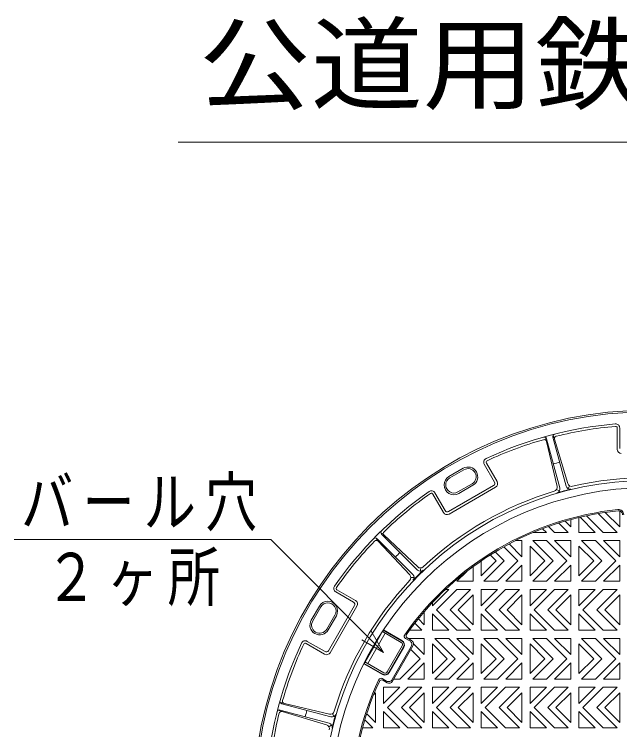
# Model space of a CAD drawing. Units: millimetres, scale not verified. Extents: x -6164 to 5771, y -4092 to 4364.
# Drawn here: x 1384 to 2104, y -1208 to -357 of the extents above; entities that cross this region are included whole.
import ezdxf
from ezdxf.enums import TextEntityAlignment as Align

# ---------------------------------------------------------------- set-up
doc = ezdxf.new("R2010")
doc.units = ezdxf.units.MM
doc.header["$LTSCALE"] = 30
doc.linetypes.add('DOUBLE_CHAIN1', pattern=[8.8, 5, -1, 0.6, -0.6, 0.6, -1])
for name, color, linetype, lineweight in [('0-0_枠', 7, 'Continuous', 9), ('0-2', 3, 'Continuous', 9), ('0-A_鉄蓋', 4, 'Continuous', 9), ('0-D', 4, 'Continuous', 9)]:
    doc.layers.add(name, color=color, linetype=linetype, lineweight=lineweight)
doc.styles.add('ＭＳ ゴシック', font='')
doc.styles.get('ＭＳ ゴシック').set_extended_font_data('MS Gothic')

msp = doc.modelspace()

# ---------------------------------------------------------------- linework, layer by layer
at = {"layer": '0-0_枠', "color": 3}
msp.add_line((1578.59, -508.94), (2872.09, -508.94), dxfattribs=at)
at = {"layer": '0-A_鉄蓋', "color": 3}
for p, q in [((2101.15, -874.36), (2101.15, -848.9)), ((2104.06, -873.39), (2104.06, -848.9)), ((2025.05, -858.74), (2025.98, -860.14)), ((2016.22, -861.1), (2016.12, -862.78)), ((2016.87, -864.95), (2029.47, -918.42)), ((2032.76, -920.15), (2017.12, -861.76)), ((2040.25, -918.14), (2024.6, -859.76)), ((2026.41, -862.39), (2042.23, -915)), ((1955.12, -913.3), (1942.88, -892.09)), ((1958.13, -912.69), (1945.39, -890.63)), ((1900.88, -906.57), (1917.67, -896.88)), ((1901.85, -908.25), (1918.64, -898.56)), ((1900.35, -948.28), (1954.06, -917.27)), ((1911.54, -925.03), (1928.33, -915.34)), ((1912.51, -926.71), (1929.3, -917.02)), ((2042.96, -920.36), (2044.09, -918.54)), ((1894.34, -949.51), (1881.61, -927.46)), ((1896.38, -947.22), (1884.13, -926.01)), ((1956.35, -919.31), (1900.96, -951.28)), ((2031.52, -923.43), (2029.63, -922.41)), ((1820.63, -974.03), (1822.13, -974.78)), ((1863.49, -1017.88), (1820.75, -975.14)), ((1823.63, -976.52), (1863.64, -1014.16)), ((1814.16, -980.5), (1814.91, -982)), ((1858.01, -1023.36), (1815.27, -980.62)), ((1816.65, -983.5), (1854.29, -1023.51)), ((1866.95, -1018.44), (1867.01, -1016.3)), ((1858.57, -1026.82), (1856.43, -1026.88)), ((1787.35, -1056.25), (1766.14, -1044)), ((1789.64, -1054.21), (1767.59, -1041.48)), ((1737.01, -1077.54), (1746.7, -1060.75)), ((1738.69, -1078.51), (1748.38, -1061.72)), ((1757.4, -1113.93), (1788.41, -1060.22)), ((1791.41, -1060.83), (1759.44, -1116.22)), ((1755.47, -1088.2), (1765.16, -1071.41)), ((1757.15, -1089.17), (1766.84, -1072.38)), ((1752.82, -1118), (1730.76, -1105.26)), ((1753.43, -1114.99), (1732.22, -1102.75)), ((1701.23, -1176.09), (1702.91, -1175.99)), ((1760.28, -1192.63), (1701.89, -1176.99)), ((1705.08, -1176.74), (1758.55, -1189.34)), ((1698.87, -1184.92), (1700.27, -1185.85)), ((1758.27, -1200.12), (1699.89, -1184.47)), ((1702.52, -1186.28), (1755.13, -1202.1)), ((1763.56, -1191.39), (1762.54, -1189.5)), ((1760.49, -1202.83), (1758.67, -1203.96))]:
    msp.add_line(p, q, dxfattribs=at)
at = {"layer": '0-A_鉄蓋'}
for p, q in [((2078.47, -950.65), (2101.03, -973.21)), ((2104.06, -966.65), (2086.75, -949.34)), ((2104.06, -966.65), (2104.06, -947.62)), ((2045.92, -966.65), (2039.04, -959.77)), ((2045.92, -966.65), (2045.92, -957.83)), ((2055.61, -973.21), (2055.61, -955.36)), ((2056.84, -955.06), (2074.99, -973.21)), ((2084.58, -973.21), (2064.67, -953.3)), ((2012.38, -968.74), (2016.84, -973.21)), ((2026.44, -973.21), (2019.38, -966.15)), ((2031.68, -962.01), (2042.88, -973.21)), ((2001.25, -973.21), (2016.84, -973.21)), ((2026.44, -973.21), (2042.88, -973.21)), ((2055.61, -973.21), (2074.99, -973.21)), ((2084.58, -973.21), (2101.03, -973.21)), ((1972.41, -986.92), (1987.77, -1002.28)), ((1980.2, -982.9), (1987.77, -982.9)), ((1987.77, -982.9), (1987.77, -1002.28)), ((2024.72, -1007.13), (2000.5, -982.9)), ((2000.5, -982.9), (2016.94, -982.9)), ((2016.94, -982.9), (2041.17, -1007.13)), ((2026.53, -982.9), (2045.92, -982.9)), ((2026.53, -982.9), (2045.92, -1002.28)), ((2045.92, -982.9), (2045.92, -1002.28)), ((2082.87, -1007.13), (2058.64, -982.9)), ((2058.64, -982.9), (2075.09, -982.9)), ((2075.09, -982.9), (2099.31, -1007.13)), ((2084.68, -982.9), (2104.06, -982.9)), ((2084.68, -982.9), (2104.06, -1002.28)), ((2104.06, -982.9), (2104.06, -1002.28)), ((1966.21, -990.31), (1983.02, -1007.13)), ((1949.88, -1000.02), (1956.98, -1007.13)), ((1966.58, -1007.13), (1955.8, -996.35)), ((1939.32, -1024.79), (1939.32, -1006.95)), ((1939.32, -1024.79), (1956.98, -1007.13)), ((1966.58, -1007.13), (1942.35, -1031.35)), ((1958.8, -1031.35), (1983.02, -1007.13)), ((1987.77, -1011.97), (1968.39, -1031.35)), ((1987.77, -1031.35), (1987.77, -1011.97)), ((1997.46, -1024.79), (2015.13, -1007.13)), ((2024.72, -1007.13), (2000.5, -1031.35)), ((2016.94, -1031.35), (2041.17, -1007.13)), ((2045.92, -1011.97), (2026.53, -1031.35)), ((2045.92, -1031.35), (2045.92, -1011.97)), ((2055.61, -1024.79), (2073.27, -1007.13)), ((2082.87, -1007.13), (2058.64, -1031.35)), ((2075.09, -1031.35), (2099.31, -1007.13)), ((2104.06, -1011.97), (2084.68, -1031.35)), ((2104.06, -1031.35), (2104.06, -1011.97)), ((1922.13, -1019.46), (1910.25, -1031.35)), ((1929.63, -1031.35), (1929.63, -1013.81)), ((1929.63, -1031.35), (1910.25, -1031.35)), ((1958.8, -1031.35), (1942.35, -1031.35)), ((1987.77, -1031.35), (1968.39, -1031.35)), ((2016.94, -1031.35), (2000.5, -1031.35)), ((2045.92, -1031.35), (2026.53, -1031.35)), ((2075.09, -1031.35), (2058.64, -1031.35)), ((2104.06, -1031.35), (2084.68, -1031.35)), ((1910.15, -1041.04), (1885.92, -1065.27)), ((1902.37, -1065.27), (1926.59, -1041.04)), ((1926.59, -1041.04), (1910.15, -1041.04)), ((1958.7, -1041.04), (1939.32, -1041.04)), ((1939.32, -1041.04), (1939.32, -1060.43)), ((1958.7, -1041.04), (1939.32, -1060.43)), ((1968.29, -1041.04), (1944.07, -1065.27)), ((1960.51, -1065.27), (1984.74, -1041.04)), ((1984.74, -1041.04), (1968.29, -1041.04)), ((2016.84, -1041.04), (1997.46, -1041.04)), ((1997.46, -1041.04), (1997.46, -1060.43)), ((2016.84, -1041.04), (1997.46, -1060.43)), ((2026.44, -1041.04), (2002.21, -1065.27)), ((2018.66, -1065.27), (2042.88, -1041.04)), ((2042.88, -1041.04), (2026.44, -1041.04)), ((2074.99, -1041.04), (2055.61, -1041.04)), ((2055.61, -1041.04), (2055.61, -1060.43)), ((2074.99, -1041.04), (2055.61, -1060.43)), ((2084.58, -1041.04), (2060.35, -1065.27)), ((2076.8, -1065.27), (2101.03, -1041.04)), ((2101.03, -1041.04), (2084.58, -1041.04)), ((1881.17, -1056.73), (1881.17, -1060.42)), ((1871.48, -1082.94), (1871.48, -1067.49)), ((1910.15, -1089.5), (1885.92, -1065.27)), ((1902.37, -1065.27), (1926.59, -1089.5)), ((1929.63, -1082.94), (1911.96, -1065.27)), ((1939.32, -1070.12), (1958.7, -1089.5)), ((1939.32, -1089.5), (1939.32, -1070.12)), ((1968.29, -1089.5), (1944.07, -1065.27)), ((1960.51, -1065.27), (1984.74, -1089.5)), ((1987.77, -1082.94), (1970.1, -1065.27)), ((1997.46, -1070.12), (2016.84, -1089.5)), ((1997.46, -1089.5), (1997.46, -1070.12)), ((2026.44, -1089.5), (2002.21, -1065.27)), ((2018.66, -1065.27), (2042.88, -1089.5)), ((2045.92, -1082.94), (2028.25, -1065.27)), ((2055.61, -1070.12), (2074.99, -1089.5)), ((2055.61, -1089.5), (2055.61, -1070.12)), ((2084.58, -1089.5), (2060.35, -1065.27)), ((2076.8, -1065.27), (2101.03, -1089.5)), ((2104.06, -1082.94), (2086.39, -1065.27)), ((1871.48, -1082.94), (1864.44, -1075.89)), ((1868.45, -1089.5), (1860.19, -1081.24)), ((1853.94, -1089.5), (1868.45, -1089.5)), ((1881.17, -1089.5), (1900.55, -1089.5)), ((1910.15, -1089.5), (1926.59, -1089.5)), ((1939.32, -1089.5), (1958.7, -1089.5)), ((1968.29, -1089.5), (1984.74, -1089.5)), ((1997.46, -1089.5), (2016.84, -1089.5)), ((2026.44, -1089.5), (2042.88, -1089.5)), ((2055.61, -1089.5), (2074.99, -1089.5)), ((2084.58, -1089.5), (2101.03, -1089.5)), ((1852.03, -1099.19), (1871.48, -1099.19)), ((1858.68, -1105.77), (1871.48, -1118.57)), ((1871.48, -1099.19), (1871.48, -1118.57)), ((1908.43, -1123.41), (1884.21, -1099.19)), ((1884.21, -1099.19), (1900.65, -1099.19)), ((1900.65, -1099.19), (1924.88, -1123.41)), ((1910.25, -1099.19), (1929.63, -1118.57)), ((1968.39, -1099.19), (1987.77, -1099.19)), ((1968.39, -1099.19), (1987.77, -1118.57)), ((1987.77, -1099.19), (1987.77, -1118.57)), ((2024.72, -1123.41), (2000.5, -1099.19)), ((2000.5, -1099.19), (2016.94, -1099.19)), ((2016.94, -1099.19), (2041.17, -1123.41)), ((2026.53, -1099.19), (2045.92, -1099.19)), ((2026.53, -1099.19), (2045.92, -1118.57)), ((2045.92, -1099.19), (2045.92, -1118.57)), ((2082.87, -1123.41), (2058.64, -1099.19)), ((2058.64, -1099.19), (2075.09, -1099.19)), ((2075.09, -1099.19), (2099.31, -1123.41)), ((2084.68, -1099.19), (2104.06, -1099.19)), ((2084.68, -1099.19), (2104.06, -1118.57)), ((2104.06, -1099.19), (2104.06, -1118.57)), ((1855.67, -1112.35), (1866.73, -1123.41)), ((1842.51, -1147.64), (1866.73, -1123.41)), ((1881.17, -1141.08), (1898.84, -1123.41)), ((1908.43, -1123.41), (1884.21, -1147.64)), ((1900.65, -1147.64), (1924.88, -1123.41)), ((1939.32, -1141.08), (1956.98, -1123.41)), ((1966.58, -1123.41), (1942.35, -1147.64)), ((1958.8, -1147.64), (1983.02, -1123.41)), ((1997.46, -1141.08), (2015.13, -1123.41)), ((2024.72, -1123.41), (2000.5, -1147.64)), ((2016.94, -1147.64), (2041.17, -1123.41)), ((2055.61, -1141.08), (2073.27, -1123.41)), ((2082.87, -1123.41), (2058.64, -1147.64)), ((2075.09, -1147.64), (2099.31, -1123.41)), ((1871.48, -1128.26), (1852.1, -1147.64)), ((1871.48, -1147.64), (1871.48, -1128.26)), ((1929.63, -1128.26), (1910.25, -1147.64)), ((1929.63, -1147.64), (1929.63, -1128.26)), ((1987.77, -1128.26), (1968.39, -1147.64)), ((1987.77, -1147.64), (1987.77, -1128.26)), ((2045.92, -1128.26), (2026.53, -1147.64)), ((2045.92, -1147.64), (2045.92, -1128.26)), ((2104.06, -1128.26), (2084.68, -1147.64)), ((2104.06, -1147.64), (2104.06, -1128.26)), ((1842.51, -1147.64), (1835.29, -1147.64)), ((1871.48, -1147.64), (1852.1, -1147.64)), ((1900.65, -1147.64), (1884.21, -1147.64)), ((1929.63, -1147.64), (1910.25, -1147.64)), ((1958.8, -1147.64), (1942.35, -1147.64)), ((1987.77, -1147.64), (1968.39, -1147.64)), ((2016.94, -1147.64), (2000.5, -1147.64)), ((2045.92, -1147.64), (2026.53, -1147.64)), ((2075.09, -1147.64), (2058.64, -1147.64)), ((2104.06, -1147.64), (2084.68, -1147.64)), ((1842.41, -1157.33), (1823.03, -1157.33)), ((1823.03, -1157.33), (1823.03, -1176.71)), ((1842.41, -1157.33), (1823.03, -1176.71)), ((1852, -1157.33), (1827.78, -1181.56)), ((1844.22, -1181.56), (1868.45, -1157.33)), ((1868.45, -1157.33), (1852, -1157.33)), ((1900.55, -1157.33), (1881.17, -1157.33)), ((1881.17, -1157.33), (1881.17, -1176.71)), ((1900.55, -1157.33), (1881.17, -1176.71)), ((1910.15, -1157.33), (1885.92, -1181.56)), ((1902.37, -1181.56), (1926.59, -1157.33)), ((1926.59, -1157.33), (1910.15, -1157.33)), ((1958.7, -1157.33), (1939.32, -1157.33)), ((1939.32, -1157.33), (1939.32, -1176.71)), ((1958.7, -1157.33), (1939.32, -1176.71)), ((1968.29, -1157.33), (1944.07, -1181.56)), ((1960.51, -1181.56), (1984.74, -1157.33)), ((1984.74, -1157.33), (1968.29, -1157.33)), ((2016.84, -1157.33), (1997.46, -1157.33)), ((1997.46, -1157.33), (1997.46, -1176.71)), ((2016.84, -1157.33), (1997.46, -1176.71)), ((2026.44, -1157.33), (2002.21, -1181.56)), ((2018.66, -1181.56), (2042.88, -1157.33)), ((2042.88, -1157.33), (2026.44, -1157.33)), ((2074.99, -1157.33), (2055.61, -1157.33)), ((2055.61, -1157.33), (2055.61, -1176.71)), ((2074.99, -1157.33), (2055.61, -1176.71)), ((2084.58, -1157.33), (2060.35, -1181.56)), ((2076.8, -1181.56), (2101.03, -1157.33)), ((2101.03, -1157.33), (2084.58, -1157.33)), ((1813.34, -1163.89), (1811.39, -1165.84)), ((1813.34, -1199.23), (1813.34, -1163.89)), ((1852, -1205.79), (1827.78, -1181.56)), ((1844.22, -1181.56), (1868.45, -1205.79)), ((1871.48, -1199.23), (1853.82, -1181.56)), ((1910.15, -1205.79), (1885.92, -1181.56)), ((1902.37, -1181.56), (1926.59, -1205.79)), ((1929.63, -1199.23), (1911.96, -1181.56)), ((1968.29, -1205.79), (1944.07, -1181.56)), ((1960.51, -1181.56), (1984.74, -1205.79)), ((1987.77, -1199.23), (1970.1, -1181.56)), ((2026.44, -1205.79), (2002.21, -1181.56)), ((2018.66, -1181.56), (2042.88, -1205.79)), ((2045.92, -1199.23), (2028.25, -1181.56)), ((2084.58, -1205.79), (2060.35, -1181.56)), ((2076.8, -1181.56), (2101.03, -1205.79)), ((2104.06, -1199.23), (2086.39, -1181.56)), ((1813.34, -1199.23), (1803, -1188.88)), ((1823.03, -1186.4), (1842.41, -1205.79)), ((1823.03, -1205.79), (1823.03, -1186.4)), ((1881.17, -1186.4), (1900.55, -1205.79)), ((1881.17, -1205.79), (1881.17, -1186.4)), ((1939.32, -1186.4), (1958.7, -1205.79)), ((1939.32, -1205.79), (1939.32, -1186.4)), ((1997.46, -1186.4), (2016.84, -1205.79)), ((1997.46, -1205.79), (1997.46, -1186.4)), ((2055.61, -1186.4), (2074.99, -1205.79)), ((2055.61, -1205.79), (2055.61, -1186.4)), ((1800.71, -1196.19), (1810.31, -1205.79)), ((1797.96, -1205.79), (1810.31, -1205.79)), ((1823.03, -1205.79), (1842.41, -1205.79)), ((1852, -1205.79), (1868.45, -1205.79)), ((1881.17, -1205.79), (1900.55, -1205.79)), ((1910.15, -1205.79), (1926.59, -1205.79)), ((1939.32, -1205.79), (1958.7, -1205.79)), ((1968.29, -1205.79), (1984.74, -1205.79)), ((1997.46, -1205.79), (2016.84, -1205.79)), ((2026.44, -1205.79), (2042.88, -1205.79)), ((2055.61, -1205.79), (2074.99, -1205.79)), ((2084.58, -1205.79), (2101.03, -1205.79))]:
    msp.add_line(p, q, dxfattribs=at)
at = {"layer": '0-A_鉄蓋', "color": 7}
for p, q in [((1383.6, -981.66), (1688.79, -981.66)), ((1823.09, -1115.96), (1688.79, -981.66)), ((1844.96, -1101.82), (1822.92, -1089.09)), ((1824.98, -1093.08), (1804.15, -1129.17)), ((1844.17, -1104.16), (1821.59, -1091.12)), ((1854.28, -1102.16), (1849.13, -1099.19)), ((1856.26, -1101.63), (1851.24, -1098.73)), ((1827.31, -1139.18), (1845.23, -1108.13)), ((1829.65, -1139.97), (1847.09, -1109.76)), ((1856.05, -1108.78), (1833.28, -1148.22)), ((1858.03, -1108.25), (1833.81, -1150.21)), ((1821.7, -1142.1), (1799.66, -1129.38)), ((1823.33, -1140.25), (1800.75, -1127.21)), ((1826.66, -1150), (1821.52, -1147.03)), ((1827.19, -1151.98), (1822.17, -1149.08))]:
    msp.add_line(p, q, dxfattribs=at)
at = {"layer": '0-A_鉄蓋', "color": 3, "linetype": 'DOUBLE_CHAIN1'}
for p, q in [((1799.88, -1128.94), (1811.27, -1109.22)), ((1828.98, -1140.15), (1846.91, -1109.1)), ((1822.37, -1141.93), (1799.88, -1128.94))]:
    msp.add_line(p, q, dxfattribs=at)
at = {"layer": '0-A_鉄蓋'}
for points in [[(1997.46, -1024.79), (1997.46, -989.46), (2015.13, -1007.13)], [(2055.61, -1024.79), (2055.61, -989.46), (2073.27, -1007.13)], [(1881.17, -1060.42), (1900.55, -1041.04), (1896.86, -1041.04)], [(1929.63, -1082.94), (1929.63, -1047.6), (1911.96, -1065.27)], [(1987.77, -1082.94), (1987.77, -1047.6), (1970.1, -1065.27)], [(2045.92, -1082.94), (2045.92, -1047.6), (2028.25, -1065.27)], [(2104.06, -1082.94), (2104.06, -1047.6), (2086.39, -1065.27)], [(1881.17, -1089.5), (1881.17, -1070.12), (1900.55, -1089.5)], [(1881.17, -1141.08), (1881.17, -1105.75), (1898.84, -1123.41)], [(1910.25, -1099.19), (1929.63, -1099.19), (1929.63, -1118.57)], [(1939.32, -1141.08), (1939.32, -1105.75), (1956.98, -1123.41)], [(1966.58, -1123.41), (1942.35, -1099.19), (1958.8, -1099.19), (1983.02, -1123.41)], [(1997.46, -1141.08), (1997.46, -1105.75), (2015.13, -1123.41)], [(2055.61, -1141.08), (2055.61, -1105.75), (2073.27, -1123.41)], [(1871.48, -1199.23), (1871.48, -1163.89), (1853.82, -1181.56)], [(1929.63, -1199.23), (1929.63, -1163.89), (1911.96, -1181.56)], [(1987.77, -1199.23), (1987.77, -1163.89), (1970.1, -1181.56)], [(2045.92, -1199.23), (2045.92, -1163.89), (2028.25, -1181.56)], [(2104.06, -1199.23), (2104.06, -1163.89), (2086.39, -1181.56)]]:
    msp.add_lwpolyline(points, dxfattribs=at)
at = {"layer": '0-A_鉄蓋', "color": 3, "linetype": 'DOUBLE_CHAIN1'}
msp.add_lwpolyline([(1845.14, -1102.48), (1822.65, -1089.5), (1811.27, -1109.22)], dxfattribs=at)
at = {"layer": '0-A_鉄蓋', "color": 3}
for radius in [470, 468.06, 386.66]:
    msp.add_circle((2137.98, -1297.85), radius, dxfattribs=at)
at = {"layer": '0-A_鉄蓋', "color": 7}
msp.add_circle((2137.98, -1297.85), 377.94, dxfattribs=at)
at = {"layer": '0-A_鉄蓋', "color": 3}
for centre, radius, start, end in [((2137.98, -1297.85), 455.46, 94.93477, 115.06523), ((2137.98, -1297.85), 452.56, 94.93478, 104.00038), ((2099.21, -848.9), 4.84, 0, 94.93459), ((2099.21, -848.9), 1.94, 0, 94.93506), ((2014.31, -862.52), 2.91, 15, 105.85878), ((2027.41, -859), 2.91, 104.14122, 195), ((2029.19, -861.56), 2.91, 104.00069, 196.74048), ((2137.98, -1297.85), 452.56, 105.99959, 115.06522), ((2014.04, -865.62), 2.91, 13.25952, 105.99931), ((2106, -874.36), 4.84, 180, 270), ((1947.07, -889.67), 4.84, 115.06541, 210), ((1947.07, -889.67), 1.94, 115.06494, 210), ((2137.98, -1297.85), 421.55, 104.4731, 105.52682), ((1923.48, -906.95), 11.63, 300, 120), ((1923.48, -906.95), 9.69, 300, 120), ((1906.7, -916.64), 11.63, 120, 300), ((1906.7, -916.64), 9.69, 120, 300), ((2137.98, -1297.85), 390.05, 76.66151, 103.33842), ((1952.61, -914.75), 2.91, 300, 30), ((1953.93, -915.11), 4.84, 300, 30), ((2024.75, -919.53), 4.84, 286.66086, 13.25891), ((2044.93, -916.89), 4.84, 195.00012, 283.72559), ((2046.87, -913.6), 4.84, 196.7406, 283.33865), ((2137.98, -1297.85), 455.46, 124.93475, 145.06522), ((2137.98, -1297.85), 452.56, 124.93474, 134.00038), ((2137.98, -1297.85), 390.05, 106.66153, 133.33842), ((1879.93, -928.43), 4.84, 30, 124.93459), ((1879.93, -928.43), 1.94, 30, 124.93506), ((2028.08, -921.4), 4.84, 286.27466, 15.00012), ((2137.98, -1297.85), 387.31, 103.72566, 106.27438), ((1898.54, -947.09), 4.84, 210, 300), ((1898.89, -945.76), 2.91, 210, 300), ((1822.8, -973.08), 2.91, 134.14122, 225), ((1825.62, -974.4), 2.91, 134.00069, 226.74048), ((2137.98, -1297.85), 452.56, 135.99957, 145.0652), ((1813.21, -982.67), 2.91, 45, 135.85878), ((1814.53, -985.49), 2.91, 43.25952, 135.99931), ((2137.98, -1297.85), 421.55, 134.4731, 135.52682), ((2137.98, -1297.85), 387.31, 133.72566, 136.27438), ((1866.91, -1014.45), 4.84, 225.00012, 313.72559), ((1866.96, -1010.63), 4.84, 226.7406, 313.33865), ((1850.76, -1026.83), 4.84, 316.66086, 43.25891), ((1854.58, -1026.78), 4.84, 316.27466, 45.00012), ((1768.56, -1039.8), 4.84, 145.06541, 240), ((2137.98, -1297.85), 390.05, 136.66153, 163.33844), ((1768.56, -1039.8), 1.94, 145.06494, 240), ((1756.77, -1066.57), 11.63, 330, 150), ((1787.22, -1058.41), 4.84, 330, 60), ((1756.77, -1066.57), 9.69, 330, 150), ((1785.89, -1058.76), 2.91, 330, 60), ((1747.08, -1083.35), 11.63, 150, 330), ((1747.08, -1083.35), 9.69, 150, 330), ((2137.98, -1297.85), 455.46, 154.93474, 175.06522), ((2137.98, -1297.85), 452.56, 154.93474, 164.00037), ((1729.8, -1106.94), 4.84, 60, 154.93459), ((1729.8, -1106.94), 1.94, 60, 154.93506), ((1754.88, -1112.48), 2.91, 240, 330), ((1755.24, -1113.8), 4.84, 240, 330), ((1702.65, -1174.18), 2.91, 164.14122, 255), ((1705.75, -1173.91), 2.91, 164.00069, 256.74048), ((2137.98, -1297.85), 452.56, 165.99956, 175.0652), ((1699.13, -1187.28), 2.91, 75, 165.85878), ((1701.69, -1189.06), 2.91, 73.25952, 165.99931), ((2137.98, -1297.85), 421.55, 164.4731, 165.52682), ((1759.66, -1184.62), 4.84, 256.7406, 343.33865), ((1761.53, -1187.95), 4.84, 255.00012, 343.72559), ((2137.98, -1297.85), 387.31, 163.72566, 166.27438), ((1753.73, -1206.74), 4.84, 346.66086, 73.25891), ((1757.02, -1204.8), 4.84, 346.27466, 75.00012)]:
    msp.add_arc(centre, radius, start, end, dxfattribs=at)
at = {"layer": '0-A_鉄蓋', "color": 7}
for centre, radius, start, end in [((2137.98, -1297.85), 353.71, 95.8436, 145.00806), ((2137.98, -1297.85), 352.26, 95.8436, 144.74785), ((2102.61, -952.24), 6.3, 0, 95.84398), ((2102.61, -952.24), 4.84, 0, 95.84398), ((1850.59, -1096.67), 2.91, 145.00861, 239.99921), ((1852.69, -1096.21), 2.91, 144.74763, 241.48331), ((1842.72, -1106.68), 2.91, 329.99835, 59.99936), ((1842.05, -1106.85), 5.81, 330.00003, 60.00003), ((1851.85, -1106.36), 4.84, 329.99948, 60.00067), ((1853.84, -1105.83), 4.84, 329.99948, 60.00067), ((1824.61, -1137.07), 5.81, 240.00003, 330.00003), ((1824.79, -1137.73), 2.91, 240.00021, 330.00122), ((2137.98, -1297.85), 353.71, 154.99203, 249.57628), ((1820.06, -1149.55), 2.91, 60.00122, 154.99165), ((1820.71, -1151.6), 2.91, 58.51311, 155.25279), ((1829.08, -1145.8), 4.84, 240.00008, 330.00008), ((2137.98, -1297.85), 352.26, 155.25223, 249.23706), ((1829.61, -1147.79), 4.84, 240.00067, 330.00067)]:
    msp.add_arc(centre, radius, start, end, dxfattribs=at)
at = {"layer": '0-A_鉄蓋', "color": 3, "linetype": 'DOUBLE_CHAIN1'}
for centre, start, end in [((1842.72, -1106.68), 329.99907, 60.00026), ((1824.79, -1137.73), 239.99948, 330.00067)]:
    msp.add_arc(centre, 4.84, start, end, dxfattribs=at)
at = {"layer": '0-D', "color": 7}
for q in [(1808.09, -1089.98), (1797.11, -1100.96)]:
    msp.add_line((1823.09, -1115.96), q, dxfattribs=at)

# ---------------------------------------------------------------- texts
at = {"layer": '0-0_枠', "style": 'ＭＳ ゴシック', "width": 1.1}
msp.add_text('公道用鉄蓋（φ750）', height=88.86, dxfattribs=at).set_placement((1603.12, -487.14), align=Align.BOTTOM_LEFT)
at = {"layer": '0-2', "color": 7, "insert": (1391.46, -971.85), "char_height": 57.15, "attachment_point": 7, "style": 'ＭＳ ゴシック'}
msp.add_mtext('\\T1.17;\\W0.8;バール穴', dxfattribs=at)
at = {"layer": '0-D', "color": 7, "insert": (1420.16, -1060.94), "char_height": 57.15, "attachment_point": 7, "style": 'ＭＳ ゴシック'}
msp.add_mtext('\\T1.17;\\W0.8;２ヶ所', dxfattribs=at)

doc.saveas('drawing.dxf')
